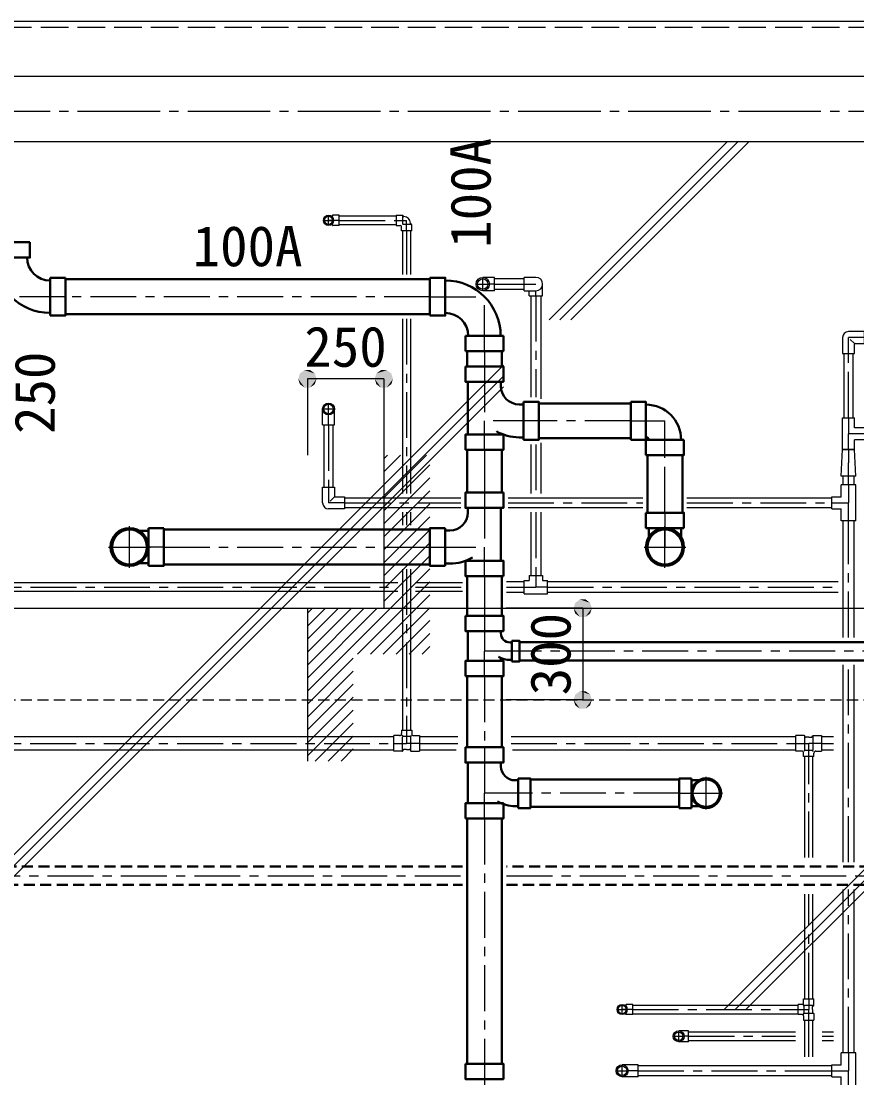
# Model space of a CAD drawing. Units: millimetres at full size. Extents: x -12803 to 120774, y -9413 to 101127.
# Drawn here: x 13734 to 16465, y 85571 to 89027 of the extents above; entities that cross this region are included whole.
import ezdxf
from ezdxf.enums import TextEntityAlignment as Align

# ---------------------------------------------------------------- set-up
doc = ezdxf.new("R2010")
doc.units = ezdxf.units.MM
doc.header["$LTSCALE"] = 30
for name, pattern in [('CHAIN1', [8, 5, -1, 1, -1]), ('CHAIN2', [12, 9, -1, 1, -1]), ('DASHED1', [1.8, 1.2, -0.6]), ('DASHED3', [4, 3, -1])]:
    doc.linetypes.add(name, pattern=pattern)
for name, color, linetype, lineweight in [('0-1_1-2', 7, 'Continuous', 15), ('0-9_1-1', 7, 'CHAIN2', 15), ('3-1_1-10', 7, 'Continuous', 15), ('9-1_配管－汚水１：硬質塩ビ管（ＤＶ）', 2, 'Continuous', 30), ('9-2_配管－給湯１２：ＨＴＬＰ（ＵＸ）', 3, 'Continuous', 20), ('9-3_配管－給水３：ＶＬＰ(ＶＤ)', 7, 'Continuous', 15), ('9-4_配管－ガス３：ねじ込み', 3, 'Continuous', 20)]:
    doc.layers.add(name, color=color, linetype=linetype, lineweight=lineweight)
doc.styles.add('ＭＳ ゴシック', font='')
doc.styles.get('ＭＳ ゴシック').set_extended_font_data('MS Gothic')

msp = doc.modelspace()

# ---------------------------------------------------------------- linework, layer by layer
at = {"layer": '0-1_1-2'}
for p, q in [((453.23, 89027.27), (32048.23, 89027.27)), ((13023.23, 88847.27), (18473.23, 88847.27)), ((18473.23, 88632.27), (13023.23, 88632.27))]:
    msp.add_line(p, q, dxfattribs=at)
at = {"layer": '0-1_1-2', "linetype": 'DASHED3'}
msp.add_line((5638.23, 89007.27), (31948.23, 89007.27), dxfattribs=at)
at = {"layer": '0-1_1-2', "linetype": 'DASHED1'}
for p, q in [((12923.23, 87107.27), (18573.23, 87107.27)), ((12923.23, 86807.27), (18573.23, 86807.27))]:
    msp.add_line(p, q, dxfattribs=at)
at = {"layer": '0-1_1-2'}
msp.add_lwpolyline([(12923.23, 88457.27), (12923.23, 87107.27), (18573.23, 87107.27), (18573.23, 88457.27)], dxfattribs=at)
at = {"layer": '0-9_1-1'}
msp.add_line((-3001.77, 88732.27), (42248.23, 88732.27), dxfattribs=at)
at = {"layer": '3-1_1-10'}
for p, q in [((15459.6, 88050.57), (16041.3, 88632.27)), ((15494.95, 88050.57), (16076.65, 88632.27)), ((15530.31, 88050.57), (16112.01, 88632.27)), ((16031.05, 85793.59), (18694.73, 88457.27)), ((16066.41, 85793.59), (18730.08, 88457.27)), ((16101.76, 85793.59), (18765.44, 88457.27)), ((10141.39, 82732.35), (15311.01, 87901.98)), ((10141.39, 82697), (15311.01, 87866.63)), ((14919.38, 87857.27), (14669.38, 87857.27)), ((14669.38, 87857.27), (14669.38, 87607.27)), ((14919.38, 87857.27), (14919.38, 87607.27)), ((10141.39, 82661.64), (15311.01, 87831.27)), ((14919.38, 87607.27), (14919.38, 87107.27)), ((14919.38, 87468.05), (15058.61, 87607.27)), ((14919.38, 87510.47), (15016.18, 87607.27)), ((14919.38, 87552.9), (14973.75, 87607.27)), ((14919.38, 87595.32), (14931.33, 87607.27)), ((14919.38, 87425.62), (15069.38, 87575.62)), ((14919.38, 87383.19), (15069.38, 87533.19)), ((14919.38, 87340.77), (15069.38, 87490.77)), ((14919.38, 87298.34), (15069.38, 87448.34)), ((14919.38, 87255.91), (15069.38, 87405.91)), ((14919.38, 87213.49), (15069.38, 87363.49)), ((14919.38, 87171.06), (15069.38, 87321.06)), ((14919.38, 87128.63), (15069.38, 87278.63)), ((14669.38, 86836.21), (15069.38, 87236.21)), ((14832.87, 86957.27), (15069.38, 87193.78)), ((14875.3, 86957.27), (15069.38, 87151.35)), ((14669.38, 87107.27), (14669.38, 86607.27)), ((14669.38, 86878.63), (14898.02, 87107.27)), ((14669.38, 86921.06), (14855.59, 87107.27)), ((14669.38, 86963.49), (14813.16, 87107.27)), ((14669.38, 87005.91), (14770.74, 87107.27)), ((14669.38, 87048.34), (14728.31, 87107.27)), ((14669.38, 87090.77), (14685.89, 87107.27)), ((14917.72, 86957.27), (15069.38, 87108.93)), ((15569.38, 87107.27), (15319.38, 87107.27)), ((15569.38, 87107.27), (15569.38, 86807.27)), ((14960.15, 86957.27), (15069.38, 87066.5)), ((15002.58, 86957.27), (15069.38, 87024.08)), ((15045, 86957.27), (15069.38, 86981.65)), ((14669.38, 86793.78), (14819.38, 86943.78)), ((14669.38, 86751.35), (14819.38, 86901.35)), ((14669.38, 86708.93), (14819.38, 86858.93)), ((14669.38, 86666.5), (14819.38, 86816.5)), ((15569.38, 86807.27), (15319.38, 86807.27)), ((14669.38, 86624.08), (14819.38, 86774.08)), ((14695, 86607.27), (14819.38, 86731.65)), ((14737.43, 86607.27), (14819.38, 86689.22)), ((14779.86, 86607.27), (14819.38, 86646.8))]:
    msp.add_line(p, q, dxfattribs=at)
at = {"layer": '3-1_1-10', "color": 4}
for points in [[(14645.11, 87874.9), (14639.38, 87857.27), (14660.11, 87828.74)], [(14660.11, 87828.74), (14639.38, 87857.27), (14645.11, 87839.63)], [(14660.11, 87885.8), (14645.11, 87874.9), (14693.66, 87874.9)], [(14645.11, 87874.9), (14660.11, 87828.74), (14693.66, 87874.9)], [(14678.66, 87885.8), (14660.11, 87885.8), (14693.66, 87874.9)], [(14660.11, 87828.74), (14678.66, 87828.74), (14693.66, 87874.9)], [(14693.66, 87874.9), (14678.66, 87828.74), (14699.38, 87857.27)], [(14699.38, 87857.27), (14678.66, 87828.74), (14693.66, 87839.63)], [(14895.11, 87874.9), (14889.38, 87857.27), (14910.11, 87828.74)], [(14910.11, 87828.74), (14889.38, 87857.27), (14895.11, 87839.63)], [(14943.66, 87874.9), (14928.66, 87885.8), (14895.11, 87874.9)], [(14928.66, 87885.8), (14910.11, 87885.8), (14895.11, 87874.9)], [(14895.11, 87874.9), (14910.11, 87828.74), (14943.66, 87874.9)], [(14910.11, 87828.74), (14928.66, 87828.74), (14943.66, 87874.9)], [(14943.66, 87874.9), (14928.66, 87828.74), (14949.38, 87857.27)], [(14949.38, 87857.27), (14928.66, 87828.74), (14943.66, 87839.63)], [(15560.11, 87135.8), (15545.11, 87124.9), (15593.66, 87124.9)], [(15578.66, 87135.8), (15560.11, 87135.8), (15593.66, 87124.9)], [(15545.11, 87124.9), (15539.38, 87107.27), (15560.11, 87078.74)], [(15560.11, 87078.74), (15539.38, 87107.27), (15545.11, 87089.63)], [(15545.11, 87124.9), (15560.11, 87078.74), (15593.66, 87124.9)], [(15560.11, 87078.74), (15578.66, 87078.74), (15593.66, 87124.9)], [(15593.66, 87124.9), (15578.66, 87078.74), (15599.38, 87107.27)], [(15599.38, 87107.27), (15578.66, 87078.74), (15593.66, 87089.63)], [(15545.11, 86824.9), (15539.38, 86807.27), (15560.11, 86778.74)], [(15560.11, 86835.8), (15545.11, 86824.9), (15593.66, 86824.9)], [(15545.11, 86824.9), (15560.11, 86778.74), (15593.66, 86824.9)], [(15578.66, 86835.8), (15560.11, 86835.8), (15593.66, 86824.9)], [(15560.11, 86778.74), (15578.66, 86778.74), (15593.66, 86824.9)], [(15593.66, 86824.9), (15578.66, 86778.74), (15599.38, 86807.27)], [(15560.11, 86778.74), (15539.38, 86807.27), (15545.11, 86789.63)], [(15599.38, 86807.27), (15578.66, 86778.74), (15593.66, 86789.63)]]:
    msp.add_solid(points, dxfattribs=at)
at = {"layer": '9-1_配管－汚水１：硬質塩ビ管（ＤＶ）'}
for p, q in [((13762.49, 88304.08), (13638.49, 88304.08)), ((13878.49, 88188.08), (13828.49, 88188.08)), ((13828.49, 88064.08), (13828.49, 88188.08)), ((15070.23, 88183.08), (13878.49, 88183.08)), ((15070.23, 88064.08), (15070.23, 88188.08)), ((13878.49, 88069.08), (15070.23, 88069.08)), ((15186.23, 87948.08), (15186.23, 87998.08)), ((15310.23, 87998.08), (15186.23, 87998.08)), ((15191.23, 87948.08), (15191.23, 87897.94)), ((15305.23, 87897.94), (15305.23, 87948.08)), ((15194.33, 87847.94), (15194.33, 87674.94)), ((15302.13, 87832.98), (15302.13, 87847.94)), ((15361.41, 87773.7), (15376.23, 87773.7)), ((15376.23, 87657.94), (15376.23, 87781.94)), ((15726.23, 87776.94), (15426.23, 87776.94)), ((15726.23, 87657.94), (15726.23, 87781.94)), ((15302.13, 87674.94), (15302.13, 87678.41)), ((15361.3, 87665.9), (15376.23, 87665.9)), ((15426.23, 87662.94), (15726.23, 87662.94)), ((15776.23, 87607.94), (15776.23, 87657.94)), ((15900.23, 87657.94), (15776.23, 87657.94)), ((15191.23, 87624.94), (15191.23, 87485.27)), ((15305.23, 87485.27), (15305.23, 87624.94)), ((15781.23, 87607.94), (15781.23, 87419.27)), ((15895.23, 87419.27), (15895.23, 87607.94)), ((15194.33, 87420.3), (15194.33, 87435.27)), ((15302.13, 87435.27), (15302.13, 87262.27)), ((15776.23, 87369.27), (15776.23, 87419.27)), ((14150.23, 87360.27), (14120.4, 87360.27)), ((14150.23, 87369.27), (14200.23, 87369.27)), ((14150.23, 87369.27), (14150.23, 87307.27)), ((15070.23, 87364.27), (14200.23, 87364.27)), ((15120.23, 87245.27), (15120.23, 87369.27)), ((15135.05, 87361.02), (15120.23, 87361.02)), ((15776.23, 87369.27), (15838.23, 87369.27)), ((15785.23, 87369.27), (15785.23, 87339.44)), ((15900.23, 87369.27), (15838.23, 87369.27)), ((15891.23, 87369.27), (15891.23, 87339.44)), ((14150.23, 87245.27), (14150.23, 87307.27)), ((14150.23, 87254.27), (14120.4, 87254.27)), ((14200.23, 87250.27), (15070.23, 87250.27)), ((15135.15, 87253.23), (15120.23, 87253.23)), ((15194.33, 87262.27), (15194.33, 87265.74)), ((15191.23, 87212.27), (15191.23, 87082.63)), ((15305.23, 87082.63), (15305.23, 87212.27)), ((15194.33, 87032.63), (15194.33, 86934.63)), ((15302.13, 87025.07), (15302.13, 87032.63)), ((15332.05, 86995.15), (15338.23, 86995.15)), ((15338.23, 86933.13), (15338.23, 87000.13)), ((17594.23, 86996.63), (15363.23, 86996.63)), ((15302.13, 86934.63), (15302.13, 86944.28)), ((15331.94, 86937.96), (15338.23, 86937.96)), ((15363.23, 86936.63), (17594.23, 86936.63)), ((15191.23, 86884.63), (15191.23, 86652.27)), ((15305.23, 86652.27), (15305.23, 86884.63)), ((15194.33, 86602.27), (15194.33, 86469.27)), ((15302.13, 86590.59), (15302.13, 86602.27)), ((15348.37, 86544.35), (15358.23, 86544.35)), ((15358.23, 86453.77), (15358.23, 86550.77)), ((15885.23, 86546.77), (15398.23, 86546.77)), ((15925.23, 86550.77), (15925.23, 86509.21)), ((15925.23, 86544.27), (15948.97, 86544.27)), ((15925.23, 86453.77), (15925.23, 86495.32)), ((15302.13, 86469.27), (15302.13, 86469.72)), ((15348.26, 86459.96), (15358.23, 86459.96)), ((15398.23, 86457.77), (15885.23, 86457.77)), ((15925.23, 86453.77), (15885.23, 86453.77)), ((15925.23, 86460.27), (15948.97, 86460.27)), ((15191.23, 86419.27), (15191.23, 85617.27)), ((15305.23, 85617.27), (15305.23, 86419.27))]:
    msp.add_line(p, q, dxfattribs=at)
at = {"layer": '9-1_配管－汚水１：硬質塩ビ管（ＤＶ）', "color": 7, "linetype": 'CHAIN1', "lineweight": 15}
for p, q in [((13878.49, 88126.08), (13700.49, 88126.08)), ((15070.23, 88126.08), (13878.49, 88126.08)), ((15070.23, 88126.08), (15248.23, 88126.08)), ((15248.23, 87948.08), (15248.23, 88126.08)), ((15248.23, 87948.08), (15248.23, 87897.94)), ((15248.23, 87897.94), (15248.23, 87719.94)), ((15248.23, 87624.94), (15248.23, 87719.94)), ((15426.23, 87719.94), (15248.23, 87719.94)), ((15726.23, 87719.94), (15426.23, 87719.94)), ((15726.23, 87719.94), (15838.23, 87719.94)), ((15838.23, 87607.94), (15838.23, 87719.94)), ((15248.23, 87624.94), (15248.23, 87485.27)), ((15838.23, 87419.27), (15838.23, 87607.94)), ((15248.23, 87485.27), (15248.23, 87307.27)), ((15838.23, 87419.27), (15838.23, 87307.27)), ((14088.23, 87238.87), (14088.23, 87375.67)), ((15838.23, 87238.87), (15838.23, 87375.67)), ((14019.83, 87307.27), (14156.63, 87307.27)), ((14200.23, 87307.27), (14145.23, 87307.27)), ((14200.23, 87307.27), (15070.23, 87307.27)), ((15070.23, 87307.27), (15248.23, 87307.27)), ((15248.23, 87212.27), (15248.23, 87307.27)), ((15769.83, 87307.27), (15906.63, 87307.27)), ((15248.23, 87212.27), (15248.23, 87082.63)), ((15248.23, 87082.63), (15248.23, 86966.63)), ((15248.23, 86884.63), (15248.23, 86966.63)), ((15363.23, 86966.63), (15248.23, 86966.63)), ((17594.23, 86966.63), (15363.23, 86966.63)), ((15248.23, 86884.63), (15248.23, 86652.27)), ((15248.23, 86652.27), (15248.23, 86502.27)), ((15973.23, 86448.87), (15973.23, 86555.67)), ((15248.23, 86419.27), (15248.23, 86502.27)), ((15398.23, 86502.27), (15248.23, 86502.27)), ((15885.23, 86502.27), (15398.23, 86502.27)), ((15885.23, 86502.27), (15928.73, 86502.27)), ((15919.83, 86502.27), (16026.63, 86502.27)), ((15248.23, 86419.27), (15248.23, 85617.27)), ((11420.23, 86232.02), (15176.23, 86232.02)), ((15320.23, 86232.02), (20393.31, 86232.02)), ((15248.23, 85617.27), (15248.23, 85501.27))]:
    msp.add_line(p, q, dxfattribs=at)
at = {"layer": '9-1_配管－汚水１：硬質塩ビ管（ＤＶ）', "linetype": 'DASHED1'}
for p, q in [((15176.23, 86262.02), (11420.23, 86262.02)), ((20398.31, 86262.02), (15320.23, 86262.02)), ((11420.23, 86202.02), (15176.23, 86202.02)), ((15320.23, 86202.02), (20401.41, 86202.02))]:
    msp.add_line(p, q, dxfattribs=at)
at = {"layer": '9-1_配管－汚水１：硬質塩ビ管（ＤＶ）'}
for points in [[(13762.49, 88304.08), (13762.49, 88254.08), (13638.49, 88254.08), (13638.49, 88304.08)], [(13878.49, 88188.08), (13878.49, 88064.08), (13828.49, 88064.08)], [(15070.23, 88064.08), (15120.23, 88064.08), (15120.23, 88188.08), (15070.23, 88188.08)], [(15186.23, 87948.08), (15310.23, 87948.08), (15310.23, 87998.08)], [(15376.23, 87657.94), (15426.23, 87657.94), (15426.23, 87781.94), (15376.23, 87781.94)], [(15726.23, 87657.94), (15776.23, 87657.94), (15776.23, 87781.94), (15726.23, 87781.94)], [(15776.23, 87607.94), (15900.23, 87607.94), (15900.23, 87657.94)], [(15776.23, 87419.27), (15900.23, 87419.27), (15900.23, 87369.27)], [(14200.23, 87369.27), (14200.23, 87245.27), (14150.23, 87245.27)], [(15120.23, 87245.27), (15070.23, 87245.27), (15070.23, 87369.27), (15120.23, 87369.27)], [(15338.23, 86933.13), (15363.23, 86933.13), (15363.23, 87000.13), (15338.23, 87000.13)], [(15358.23, 86453.77), (15398.23, 86453.77), (15398.23, 86550.77), (15358.23, 86550.77)], [(15885.23, 86453.77), (15885.23, 86550.77), (15925.23, 86550.77)]]:
    msp.add_lwpolyline(points, dxfattribs=at)
for points in [[(15186.23, 87897.94), (15310.23, 87897.94), (15310.23, 87847.94), (15186.23, 87847.94)], [(15186.23, 87624.94), (15310.23, 87624.94), (15310.23, 87674.94), (15186.23, 87674.94)], [(15310.23, 87485.27), (15186.23, 87485.27), (15186.23, 87435.27), (15310.23, 87435.27)], [(15310.23, 87212.27), (15186.23, 87212.27), (15186.23, 87262.27), (15310.23, 87262.27)], [(15186.23, 87082.63), (15310.23, 87082.63), (15310.23, 87032.63), (15186.23, 87032.63)], [(15186.23, 86884.63), (15310.23, 86884.63), (15310.23, 86934.63), (15186.23, 86934.63)], [(15186.23, 86652.27), (15310.23, 86652.27), (15310.23, 86602.27), (15186.23, 86602.27)], [(15186.23, 86419.27), (15310.23, 86419.27), (15310.23, 86469.27), (15186.23, 86469.27)], [(15186.23, 85617.27), (15310.23, 85617.27), (15310.23, 85567.27), (15186.23, 85567.27)]]:
    msp.add_lwpolyline(points, close=True, dxfattribs=at)
for centre, radius in [((14088.23, 87307.27), 57), ((15838.23, 87307.27), 62), ((15838.23, 87307.27), 57), ((15973.23, 86502.27), 44.5)]:
    msp.add_circle(centre, radius, dxfattribs=at)
for centre, radius, start, end in [((13828.49, 88254.08), 181, 180, 270), ((13828.49, 88254.08), 75, 180, 270), ((15120.23, 87998.08), 181, 0, 90), ((15120.23, 87998.08), 75, 0, 90), ((15361.41, 87832.98), 59.28, 180, 270), ((15776.23, 87657.94), 115, 0, 90), ((15361.3, 87814.1), 148.2, 240, 270), ((15776.23, 87657.94), 9, 0, 90), ((15135.05, 87420.3), 59.28, 270, 0), ((14088.23, 87307.27), 62, 90, 180), ((14088.23, 87307.27), 62, 270, 90), ((14088.23, 87307.27), 62, 180, 270), ((15135.15, 87401.43), 148.2, 270, 300), ((15332.05, 87025.07), 29.92, 180, 270), ((15331.94, 87012.76), 74.8, 240, 270), ((15348.37, 86590.59), 46.24, 180, 270), ((15973.23, 86502.27), 48.5, 90, 270), ((15973.23, 86502.27), 48.5, 0, 90), ((15348.26, 86575.56), 115.6, 240, 270), ((15973.23, 86502.27), 48.5, 270, 0)]:
    msp.add_arc(centre, radius, start, end, dxfattribs=at)
at = {"layer": '9-2_配管－給湯１２：ＨＴＬＰ（ＵＸ）', "color": 7, "linetype": 'CHAIN1', "lineweight": 15}
for p, q in [((14722.41, 88375.77), (14755.05, 88375.77)), ((14738.73, 88359.45), (14738.73, 88392.09)), ((14773.23, 88375.77), (14738.73, 88375.77)), ((14773.23, 88375.77), (14752.33, 88375.77)), ((14773.23, 88375.77), (14959.27, 88375.77)), ((14959.27, 88375.77), (14993.77, 88375.77)), ((14959.27, 88375.77), (14993.77, 88375.77)), ((14993.77, 88341.27), (14993.77, 88375.77)), ((14993.77, 88341.27), (14993.77, 88375.77)), ((14993.77, 88341.27), (14993.77, 88198.08)), ((14993.77, 88054.08), (14993.77, 87482.04)), ((14993.77, 87421.04), (14993.77, 87379.27)), ((14993.77, 87235.27), (14993.77, 86708.68)), ((14993.77, 86708.68), (14993.77, 86665.18)), ((14993.77, 86708.68), (14993.77, 86665.18)), ((13283.79, 86665.18), (14951.77, 86665.18)), ((14951.77, 86665.18), (14993.77, 86665.18)), ((14951.77, 86665.18), (14993.77, 86665.18)), ((15035.77, 86665.18), (14993.77, 86665.18)), ((15035.77, 86665.18), (14993.77, 86665.18)), ((15035.77, 86665.18), (15161.23, 86665.18)), ((15335.23, 86665.18), (16266.23, 86665.18)), ((16266.23, 86665.18), (16308.23, 86665.18)), ((16266.23, 86665.18), (16308.23, 86665.18)), ((16266.23, 86665.18), (16308.23, 86665.18)), ((16350.23, 86665.18), (16308.23, 86665.18)), ((16308.23, 86621.68), (16308.23, 86665.18)), ((16350.23, 86665.18), (16308.23, 86665.18)), ((16308.23, 86621.68), (16308.23, 86665.18)), ((16350.23, 86665.18), (16308.23, 86665.18)), ((16308.23, 86621.68), (16308.23, 86665.18)), ((16350.23, 86665.18), (16389.33, 86665.18)), ((16308.23, 86292.02), (16308.23, 86621.68)), ((16308.23, 85829.56), (16308.23, 86172.02)), ((16308.23, 85829.56), (16308.23, 85794.56)), ((16308.23, 85829.56), (16308.23, 85794.56)), ((16308.23, 85829.56), (16308.23, 85794.56)), ((15681.91, 85794.56), (15714.55, 85794.56)), ((15698.23, 85778.24), (15698.23, 85810.88)), ((15732.73, 85794.56), (15698.23, 85794.56)), ((15732.73, 85794.56), (15698.23, 85794.56)), ((15732.73, 85794.56), (15711.83, 85794.56)), ((15732.73, 85794.56), (16273.23, 85794.56)), ((16273.23, 85794.56), (16308.23, 85794.56)), ((16273.23, 85794.56), (16308.23, 85794.56)), ((16273.23, 85794.56), (16308.23, 85794.56)), ((16308.23, 85759.56), (16308.23, 85794.56)), ((16308.23, 85759.56), (16308.23, 85794.56)), ((16308.23, 85759.56), (16308.23, 85794.56)), ((16308.23, 85640.06), (16308.23, 85759.56))]:
    msp.add_line(p, q, dxfattribs=at)
at = {"layer": '9-2_配管－給湯１２：ＨＴＬＰ（ＵＸ）'}
for p, q in [((14751.56, 88391.83), (14750.1, 88388.65)), ((14751.93, 88385.91), (14751.93, 88392.26)), ((14959.27, 88389.37), (14773.23, 88389.37)), ((14959.27, 88392.42), (14959.27, 88359.12)), ((14959.27, 88392.42), (14980.03, 88392.42)), ((14980.57, 88392.26), (14980.57, 88364.57)), ((14980.94, 88391.83), (14982.41, 88388.65)), ((14983.31, 88388.07), (14984.57, 88388.07)), ((14751.56, 88359.7), (14750.1, 88362.88)), ((14751.93, 88359.27), (14751.93, 88365.62)), ((14773.23, 88359.12), (14752.47, 88359.12)), ((14773.23, 88362.17), (14959.27, 88362.17)), ((14959.27, 88359.12), (14973.12, 88359.12)), ((14977.12, 88341.27), (14977.12, 88355.12)), ((15010.42, 88341.27), (14977.12, 88341.27)), ((14980.17, 88341.27), (14980.17, 88198.08)), ((15010.27, 88362.57), (14982.57, 88362.57)), ((15006.07, 88365.31), (15006.07, 88366.57)), ((15009.84, 88362.93), (15006.66, 88364.4)), ((15007.37, 88198.08), (15007.37, 88341.27)), ((15010.42, 88341.27), (15010.42, 88362.03)), ((14980.17, 88054.08), (14980.17, 87482.04)), ((15007.37, 87482.04), (15007.37, 88054.08)), ((14980.17, 87421.04), (14980.17, 87379.27)), ((15007.37, 87379.27), (15007.37, 87421.04)), ((14980.17, 87235.27), (14980.17, 86708.68)), ((15007.37, 86708.68), (15007.37, 87235.27)), ((14951.77, 86686.53), (13283.79, 86686.53)), ((14970.22, 86690.48), (14951.77, 86690.48)), ((14951.77, 86639.88), (14951.77, 86690.48)), ((14977.12, 86708.68), (14977.12, 86697.38)), ((14977.12, 86708.68), (15010.42, 86708.68)), ((14983.72, 86687.58), (14977.69, 86691.03)), ((14980.31, 86642.16), (14980.31, 86686.48)), ((15003.83, 86687.58), (14983.72, 86687.58)), ((15003.83, 86687.58), (15009.86, 86691.03)), ((15007.24, 86642.16), (15007.24, 86686.48)), ((15010.42, 86708.68), (15010.42, 86697.38)), ((15017.32, 86690.48), (15035.77, 86690.48)), ((15035.77, 86690.48), (15035.77, 86639.88)), ((15161.23, 86686.53), (15035.77, 86686.53)), ((16266.23, 86686.53), (15335.23, 86686.53)), ((16293.74, 86690.48), (16266.23, 86690.48)), ((16266.23, 86639.88), (16266.23, 86690.48)), ((16294.76, 86688.21), (16294.76, 86643.88)), ((16297.07, 86686.58), (16295.5, 86689.45)), ((16308.23, 86685.03), (16299.7, 86685.03)), ((16308.23, 86685.03), (16316.75, 86685.03)), ((16319.38, 86686.58), (16320.96, 86689.45)), ((16321.69, 86688.21), (16321.69, 86643.88)), ((16322.71, 86690.48), (16350.23, 86690.48)), ((16350.23, 86690.48), (16350.23, 86639.88)), ((16389.33, 86686.53), (16350.23, 86686.53)), ((14993.77, 86645.33), (14985.25, 86645.33)), ((14993.77, 86645.33), (15002.3, 86645.33)), ((13283.79, 86643.83), (14951.77, 86643.83)), ((14979.29, 86639.88), (14951.77, 86639.88)), ((14982.62, 86643.78), (14981.04, 86640.92)), ((15004.93, 86643.78), (15006.5, 86640.92)), ((15008.26, 86639.88), (15035.77, 86639.88)), ((15035.77, 86643.83), (15156.23, 86643.83)), ((15340.23, 86643.83), (16266.23, 86643.83)), ((16284.68, 86639.88), (16266.23, 86639.88)), ((16291.58, 86621.68), (16291.58, 86632.98)), ((16324.88, 86621.68), (16291.58, 86621.68)), ((16298.17, 86642.78), (16292.14, 86639.34)), ((16294.63, 86621.68), (16294.63, 86292.02)), ((16298.17, 86642.78), (16318.28, 86642.78)), ((16318.28, 86642.78), (16324.31, 86639.34)), ((16321.83, 86292.02), (16321.83, 86621.68)), ((16324.88, 86621.68), (16324.88, 86632.98)), ((16331.78, 86639.88), (16350.23, 86639.88)), ((16350.23, 86643.83), (16389.33, 86643.83)), ((16294.63, 86172.02), (16294.63, 85829.56)), ((16321.83, 85829.56), (16321.83, 86172.02)), ((16291.63, 85815.16), (16291.63, 85829.56)), ((16291.63, 85829.56), (16324.83, 85829.56)), ((16324.83, 85807.56), (16324.83, 85829.56)), ((15711.06, 85810.62), (15709.59, 85807.44)), ((15711.06, 85778.49), (15709.59, 85781.67)), ((15711.43, 85804.7), (15711.43, 85811.05)), ((15711.43, 85778.06), (15711.43, 85784.41)), ((16273.23, 85808.16), (15732.73, 85808.16)), ((15732.73, 85780.96), (16273.23, 85780.96)), ((16287.63, 85811.16), (16273.23, 85811.16)), ((16273.23, 85777.96), (16273.23, 85811.16)), ((16292.55, 85805.46), (16292.55, 85783.66)), ((16324.83, 85807.56), (16293.26, 85807.56)), ((16324.83, 85781.56), (16293.26, 85781.56)), ((16320.53, 85794.56), (16320.53, 85804.92)), ((16320.53, 85794.56), (16320.53, 85784.19)), ((16321.1, 85805.82), (16324.83, 85807.56)), ((16321.1, 85783.29), (16324.83, 85781.56)), ((16324.83, 85781.56), (16324.83, 85759.56)), ((15732.73, 85777.91), (15711.97, 85777.91)), ((16287.63, 85777.96), (16273.23, 85777.96)), ((16291.63, 85773.96), (16291.63, 85759.56)), ((16291.63, 85759.56), (16324.83, 85759.56)), ((16294.63, 85759.56), (16294.63, 85640.06)), ((16321.83, 85640.06), (16321.83, 85759.56))]:
    msp.add_line(p, q, dxfattribs=at)
for points in [[(14773.23, 88359.12), (14773.23, 88392.42), (14752.47, 88392.42)], [(15732.73, 85777.91), (15732.73, 85811.21), (15711.97, 85811.21)]]:
    msp.add_lwpolyline(points, dxfattribs=at)
for centre, radius in [((14738.73, 88375.77), 16.65), ((14738.73, 88375.77), 13.6), ((15698.23, 85794.56), 16.65), ((15698.23, 85794.56), 13.6)]:
    msp.add_circle(centre, radius, dxfattribs=at)
for centre, radius, start, end in [((14738.73, 88375.77), 13.9, 0, 180), ((14738.73, 88375.77), 13.9, 180, 270), ((14738.73, 88375.77), 13.9, 270, 0), ((14749.19, 88389.07), 1, 304.52203, 335.30844), ((14752.47, 88391.42), 1, 90, 155.30844), ((14980.03, 88391.42), 1, 24.69156, 90), ((14983.31, 88389.07), 1, 204.69156, 270), ((14984.57, 88366.57), 21.5, 0, 90), ((14749.19, 88362.47), 1, 24.69156, 55.47797), ((14752.47, 88360.12), 1, 204.69156, 270), ((14973.12, 88355.12), 4, 0, 90), ((14982.57, 88364.57), 2, 180, 270), ((15007.07, 88365.31), 1, 180, 245.30844), ((15009.42, 88362.03), 1, 0, 65.30844), ((14970.22, 86697.38), 6.9, 270, 0), ((15017.32, 86697.38), 6.9, 180, 270), ((16293.74, 86688.48), 2, 28.83097, 90), ((16299.7, 86688.03), 3, 208.83097, 270), ((16316.75, 86688.03), 3, 270, 331.16903), ((16322.71, 86688.48), 2, 90, 151.16903), ((14985.25, 86642.33), 3, 90, 151.16903), ((15002.3, 86642.33), 3, 28.83097, 90), ((14979.29, 86641.88), 2, 270, 331.16903), ((15008.26, 86641.88), 2, 208.83097, 270), ((16284.68, 86632.98), 6.9, 0, 90), ((16331.78, 86632.98), 6.9, 90, 180), ((16287.63, 85815.16), 4, 270, 0), ((15698.23, 85794.56), 13.9, 0, 180), ((15698.23, 85794.56), 13.9, 180, 270), ((15698.23, 85794.56), 13.9, 270, 0), ((15708.69, 85807.86), 1, 304.52203, 335.30844), ((15708.69, 85781.26), 1, 24.69156, 55.47797), ((15711.97, 85810.21), 1, 90, 155.30844), ((16244.43, 85794.56), 49.34, 12.76386, 19.66188), ((16244.43, 85794.56), 49.34, 340.33812, 347.23614), ((16321.53, 85804.92), 1, 114.94391, 180), ((16321.53, 85784.19), 1, 180, 245.0561), ((15711.97, 85778.91), 1, 204.69156, 270), ((16287.63, 85773.96), 4, 0, 90)]:
    msp.add_arc(centre, radius, start, end, dxfattribs=at)
at = {"layer": '9-3_配管－給水３：ＶＬＰ(ＶＤ)'}
for p, q in [((16490.23, 88011.77), (16438.23, 88011.77)), ((16457.73, 87972.77), (16443.94, 87986.56)), ((16422.73, 87940.27), (16422.73, 87729.77)), ((16453.73, 87729.77), (16453.73, 87940.27)), ((14719.23, 87706.77), (14719.23, 87758.77)), ((14758.23, 87706.77), (14758.23, 87758.77)), ((14719.23, 87706.77), (14758.23, 87706.77)), ((14723.23, 87706.77), (14723.23, 87503.54)), ((14754.23, 87503.54), (14754.23, 87706.77)), ((16457.73, 87625.77), (16457.73, 87658.27)), ((16490.23, 87658.27), (16457.73, 87658.27)), ((16414.73, 87538.77), (16418.73, 87625.77)), ((16457.73, 87625.77), (16418.73, 87625.77)), ((16418.73, 87625.77), (16457.73, 87625.77)), ((16461.73, 87538.77), (16457.73, 87625.77)), ((16461.73, 87538.77), (16414.73, 87538.77)), ((16419.33, 87538.77), (16419.33, 87510.54)), ((16457.13, 87510.54), (16457.13, 87538.77)), ((14758.23, 87471.04), (14744.44, 87457.25)), ((15171.23, 87467.04), (14790.73, 87467.04)), ((15766.23, 87467.04), (15325.23, 87467.04)), ((16383.23, 87467.04), (15910.23, 87467.04)), ((16383.23, 87432.04), (16383.23, 87471.04)), ((14790.73, 87432.04), (14738.73, 87432.04)), ((14790.73, 87436.04), (15171.23, 87436.04)), ((15325.23, 87436.04), (15766.23, 87436.04)), ((15910.23, 87436.04), (16383.23, 87436.04)), ((16383.23, 87432.04), (16414.73, 87432.04)), ((16414.73, 87392.54), (16414.73, 87432.04)), ((16461.73, 87392.54), (16414.73, 87392.54)), ((16419.33, 87392.54), (16419.33, 87011.63)), ((16457.13, 87011.63), (16457.13, 87392.54)), ((16419.33, 86921.63), (16419.33, 86277.02)), ((16457.13, 86277.02), (16457.13, 86921.63)), ((16419.33, 86187.02), (16419.33, 85653.56)), ((16457.13, 85653.56), (16457.13, 86187.02)), ((15750.23, 85614.06), (15698.23, 85614.06)), ((15750.23, 85575.06), (15750.23, 85614.06)), ((16383.23, 85610.06), (15750.23, 85610.06)), ((16383.23, 85575.06), (16383.23, 85614.06)), ((15750.23, 85575.06), (15698.23, 85575.06)), ((15750.23, 85579.06), (16383.23, 85579.06)), ((16383.23, 85575.06), (16414.73, 85575.06)), ((16414.73, 85535.56), (16414.73, 85575.06))]:
    msp.add_line(p, q, dxfattribs=at)
at = {"layer": '9-3_配管－給水３：ＶＬＰ(ＶＤ)', "linetype": 'CHAIN1'}
for p, q in [((16438.23, 87940.27), (16438.23, 87992.27)), ((16490.23, 87992.27), (16438.23, 87992.27)), ((16438.23, 87729.77), (16438.23, 87940.27)), ((14720.13, 87758.77), (14757.33, 87758.77)), ((14738.73, 87740.17), (14738.73, 87777.37)), ((14738.73, 87706.77), (14738.73, 87743.27)), ((16438.23, 87729.77), (16438.23, 87677.77)), ((14738.73, 87706.77), (14738.73, 87503.54)), ((16438.23, 87625.77), (16438.23, 87677.77)), ((16490.23, 87677.77), (16438.23, 87677.77)), ((16438.23, 87625.77), (16438.23, 87582.27)), ((16438.23, 87538.77), (16438.23, 87582.27)), ((16438.23, 87510.54), (16438.23, 87538.77)), ((16438.23, 87510.54), (16438.23, 87451.54)), ((14738.73, 87503.54), (14738.73, 87451.54)), ((14790.73, 87451.54), (14738.73, 87451.54)), ((14790.73, 87451.54), (15171.23, 87451.54)), ((15325.23, 87451.54), (15766.23, 87451.54)), ((15910.23, 87451.54), (16383.23, 87451.54)), ((16383.23, 87451.54), (16438.23, 87451.54)), ((16438.23, 87392.54), (16438.23, 87451.54)), ((16438.23, 87011.63), (16438.23, 87392.54)), ((16438.23, 86277.02), (16438.23, 86921.63)), ((16438.23, 85653.56), (16438.23, 86187.02)), ((16438.23, 85653.56), (16438.23, 85594.56)), ((15698.23, 85575.96), (15698.23, 85613.16)), ((15679.63, 85594.56), (15716.83, 85594.56)), ((15750.23, 85594.56), (15713.73, 85594.56)), ((15750.23, 85594.56), (16383.23, 85594.56)), ((16383.23, 85594.56), (16438.23, 85594.56)), ((16438.23, 85535.56), (16438.23, 85594.56))]:
    msp.add_line(p, q, dxfattribs=at)
at = {"layer": '9-3_配管－給水３：ＶＬＰ(ＶＤ)'}
for points in [[(16459.68, 87972.77), (16490.23, 87972.77), (16490.23, 88011.77)], [(16418.73, 87992.27), (16418.73, 87940.27), (16457.73, 87940.27), (16457.73, 87970.82)], [(16418.73, 87625.77), (16418.73, 87729.77), (16457.73, 87729.77)], [(16490.23, 87697.27), (16457.73, 87697.27), (16457.73, 87729.77)], [(16383.23, 87471.04), (16414.73, 87471.04), (16414.73, 87510.54)], [(16461.73, 87392.54), (16461.73, 87510.54), (16414.73, 87510.54)], [(14719.23, 87451.54), (14719.23, 87503.54), (14758.23, 87503.54), (14758.23, 87472.99)], [(14760.18, 87471.04), (14790.73, 87471.04), (14790.73, 87432.04)], [(16383.23, 85614.06), (16414.73, 85614.06), (16414.73, 85653.56)], [(16461.73, 85535.56), (16461.73, 85653.56), (16414.73, 85653.56)]]:
    msp.add_lwpolyline(points, dxfattribs=at)
for centre, radius in [((14738.73, 87758.77), 19.5), ((14738.73, 87758.77), 15.5), ((15698.23, 85594.56), 19.5), ((15698.23, 85594.56), 15.5)]:
    msp.add_circle(centre, radius, dxfattribs=at)
for centre, radius, start, end in [((16438.23, 87992.27), 19.5, 90, 180), ((16459.68, 87970.82), 1.95, 90, 180), ((14738.73, 87451.54), 19.5, 180, 270), ((14760.18, 87472.99), 1.95, 180, 270)]:
    msp.add_arc(centre, radius, start, end, dxfattribs=at)
at = {"layer": '9-4_配管－ガス３：ねじ込み', "color": 7, "linetype": 'CHAIN1', "lineweight": 15}
for p, q in [((15222.33, 88167.27), (15263.13, 88167.27)), ((15242.73, 88146.87), (15242.73, 88187.67)), ((15280.73, 88167.27), (15259.73, 88167.27)), ((15280.73, 88167.27), (15378.52, 88167.27)), ((15378.52, 88167.27), (15416.52, 88167.27)), ((15416.52, 88129.27), (15416.52, 87796.94)), ((15416.52, 87642.94), (15416.52, 87482.04)), ((15416.52, 87421.04), (15416.52, 87214.32)), ((15416.52, 87214.32), (15416.52, 87176.32)), ((13524.73, 87176.32), (14965.17, 87176.32)), ((15022.37, 87176.32), (15176.23, 87176.32)), ((15320.23, 87176.32), (15378.52, 87176.32)), ((15378.52, 87176.32), (15416.52, 87176.32)), ((15454.52, 87176.32), (15416.52, 87176.32)), ((15454.52, 87176.32), (16404.33, 87176.32)), ((15883.23, 85690.95), (15883.23, 85723.59)), ((15866.91, 85707.27), (15899.55, 85707.27)), ((15915.23, 85707.27), (15896.83, 85707.27)), ((15915.23, 85707.27), (16264.63, 85707.27)), ((16351.83, 85707.27), (16389.33, 85707.27))]:
    msp.add_line(p, q, dxfattribs=at)
at = {"layer": '9-4_配管－ガス３：ねじ込み'}
for p, q in [((15378.52, 88184.27), (15280.73, 88184.27)), ((15378.52, 88145.27), (15378.52, 88189.27)), ((15416.52, 88189.27), (15378.52, 88189.27)), ((15280.73, 88145.27), (15242.73, 88145.27)), ((15280.73, 88150.27), (15378.52, 88150.27)), ((15378.52, 88145.27), (15416.52, 88145.27)), ((15394.52, 88129.27), (15394.52, 88145.27)), ((15399.52, 88129.27), (15399.52, 87796.94)), ((15433.52, 87791.94), (15433.52, 88129.27)), ((15433.52, 87482.04), (15433.52, 87647.94)), ((15399.52, 87642.94), (15399.52, 87482.04)), ((15399.52, 87421.04), (15399.52, 87214.32)), ((15433.52, 87214.32), (15433.52, 87421.04)), ((15378.52, 87154.32), (15378.52, 87198.32)), ((15378.52, 87198.32), (15394.52, 87198.32)), ((15394.52, 87214.32), (15438.52, 87214.32)), ((15394.52, 87214.32), (15394.52, 87198.32)), ((14965.17, 87189.92), (13524.73, 87189.92)), ((15176.23, 87189.92), (15022.37, 87189.92)), ((15378.52, 87193.32), (15320.23, 87193.32)), ((16404.33, 87193.32), (15454.52, 87193.32)), ((13524.73, 87162.72), (14965.17, 87162.72)), ((15022.37, 87162.72), (15176.23, 87162.72)), ((15320.23, 87159.32), (15378.52, 87159.32)), ((15454.52, 87159.32), (16404.33, 87159.32)), ((16264.63, 85720.87), (15915.23, 85720.87)), ((16389.33, 85720.87), (16351.83, 85720.87)), ((15915.23, 85689.27), (15883.23, 85689.27)), ((15915.23, 85693.67), (16264.63, 85693.67)), ((16351.83, 85693.67), (16389.33, 85693.67))]:
    msp.add_line(p, q, dxfattribs=at)
for points in [[(15280.73, 88145.27), (15280.73, 88189.27), (15242.73, 88189.27)], [(15394.52, 88129.27), (15438.52, 88129.27), (15438.52, 88167.27)], [(15378.52, 87154.32), (15454.52, 87154.32), (15454.52, 87198.32)], [(15438.52, 87214.32), (15438.52, 87198.32), (15454.52, 87198.32)], [(15915.23, 85689.27), (15915.23, 85725.27), (15883.23, 85725.27)]]:
    msp.add_lwpolyline(points, dxfattribs=at)
at = {"layer": '9-4_配管－ガス３：ねじ込み', "color": 7, "linetype": 'CHAIN1', "lineweight": 15}
msp.add_lwpolyline([(15416.52, 88129.27), (15416.52, 88145.27), (15416.52, 88145.27)], dxfattribs=at)
at = {"layer": '9-4_配管－ガス３：ねじ込み'}
for centre, radius in [((15242.73, 88167.27), 22), ((15242.73, 88167.27), 17), ((15883.23, 85707.27), 18), ((15883.23, 85707.27), 13.6)]:
    msp.add_circle(centre, radius, dxfattribs=at)
msp.add_arc((15416.52, 88167.27), 22, 270.00006, 90.00006, dxfattribs=at)

# ---------------------------------------------------------------- texts
at = {"layer": '3-1_1-10', "style": 'ＭＳ ゴシック'}
msp.add_text('250', height=132, dxfattribs=at).set_placement((14659.38, 87857.27), align=Align.BOTTOM_LEFT)
for s, p in [('250', (13883.56, 87677.03)), ('300', (15569.38, 86822.27))]:
    msp.add_text(s, height=132, rotation=90, dxfattribs=at).set_placement(p, align=Align.BOTTOM_LEFT)
at = {"layer": '9-1_配管－汚水１：硬質塩ビ管（ＤＶ）', "color": 1, "style": 'ＭＳ ゴシック'}
msp.add_text('100A', height=132, rotation=90, dxfattribs=at).set_placement((15308.23, 88286.01), align=Align.BOTTOM_LEFT)
msp.add_text('100A', height=132, dxfattribs=at).set_placement((14294.36, 88186.08), align=Align.BOTTOM_LEFT)

doc.saveas('drawing.dxf')
